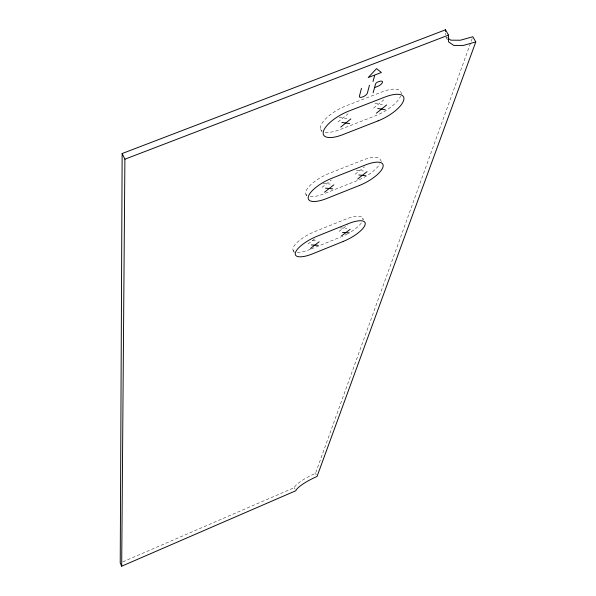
<?xml version="1.0" encoding="UTF-8"?>
<svg xmlns="http://www.w3.org/2000/svg" width="596" height="596" viewBox="0 0 596 596"><rect width="100%" height="100%" fill="white"/><g stroke="black" fill="none" stroke-linecap="round" stroke-linejoin="round"><path stroke-width="0.45" stroke-dasharray="2.98 2.23" d="M122.791 561.872L294.305 487.632A21.151 4.537 -26.1 0 1 315.5 473.343L472.211 38.494M337.984 121.956L348.124 113.739M373.61 108.099L383.846 99.86M321.989 187.368L331.331 179.999M355.104 174.233L364.529 166.85M308.162 243.898L316.096 237.797M339.094 231.442L347.818 224.759M311.157 248.972L340.934 236.947M312.483 240.575L315.917 240.777M340.092 227.866L346.79 228.335M322.987 183.3L330.296 184.075M356.252 170.128L363.337 170.97M339.146 117.233L346.924 118.485M374.951 103.317L382.468 104.65M446.337 37.064L447.842 38.099M446.009 37.295L447.693 40.312M401.846 94.012L401.056 92.551A25.181 9.38 -29.2 0 0 382.163 91.866L346.03 105.864A25.226 9.491 -28.7 0 0 325.029 119.424A25.226 9.491 -28.7 0 0 322.257 131.262M381.358 161.583L380.509 159.981A23.274 8.098 -28.3 0 0 362.763 160.138L329.215 173.391A23.326 8.18 -27.9 0 0 306.776 195.428M320.663 129.325L321.825 131.537M362.74 218.285L363.53 219.79M305.912 194.281L306.739 195.898M293.157 250.417L294.32 252.697M315.5 473.343L316.275 474.908M294.305 487.632L295.065 489.189M445.555 33.175L445.57 34.859M325.252 132.282A25.226 9.491 -28.7 0 0 340.137 129.541L375.368 115.795A25.181 9.38 -29.2 0 0 400.631 96.023M310.255 196.628A23.326 8.18 -27.9 0 0 324.149 193.737L356.915 180.715A23.274 8.098 -28.3 0 0 379.801 163.811M310.307 249.314A21.702 7.122 -27.3 0 1 297.285 252.287M293.992 251.378A21.702 7.122 -27.3 0 1 314.71 231.635L346.023 219.06A21.65 7.055 -27.7 0 1 362.845 219.604M361.318 222.949A21.65 7.055 -27.7 0 1 348.422 233.334M347.602 233.788A21.65 7.055 -27.7 0 1 341.761 236.605"/><path stroke-width="0.89" d="M475.772 41.936L463.345 45.438L453.78 45.415L448.535 41.824L448.497 35.112L445.525 29.8L122.15 153.537L120.228 562.974L121.681 566.2L295.817 490.739A21.165 4.5 -26.1 0 1 317.042 476.472L475.772 41.936L472.844 36.743L460.417 40.223L450.844 40.178L448.594 38.621M121.681 566.2L124.899 159.206L122.15 153.537M361.481 88.297L359.403 96.276A4.485 1.706 -29.1 0 0 362.793 96.887A4.485 1.706 -29.1 0 0 367.33 93.207L369.475 85.213M373.029 81.563L374.802 75.014L381.395 72.481L376.538 68.622L368.201 77.554L374.34 75.193M373.126 92.79L375.562 83.924A2.451 0.939 -29.4 0 1 378.05 81.905L378.721 81.645A5.029 1.922 -29.4 0 1 382.476 82.367A5.029 1.922 -29.4 0 1 377.372 86.517L375.003 87.433M340.711 127.112L350.873 118.902M376.359 113.21L386.618 104.985M324.507 192.203L333.857 184.842M357.637 179.038L367.076 171.663M310.494 248.458L319.165 241.805M341.441 235.964L350.187 229.296M124.899 159.206L448.497 35.112M311.373 244.949L318.257 245.329M342.454 232.41L349.137 232.857M325.513 188.157L332.814 188.902M358.799 174.948L365.877 175.768M341.88 122.404L349.651 123.625M377.715 108.457L385.225 109.753M445.525 29.8L445.54 31.484M343.266 241.432L312.617 253.829A21.724 7.063 -27.3 0 1 295.355 252.898A21.724 7.063 -27.3 0 1 317.079 236.24L348.407 223.634A21.665 7.003 -27.7 0 1 365.08 224.774A21.665 7.003 -27.7 0 1 343.266 241.432M359.425 185.475L326.638 198.528A23.348 8.12 -27.9 0 1 308.326 196.695A23.348 8.12 -27.9 0 1 331.771 178.286L365.341 164.995A23.296 8.039 -28.3 0 1 382.975 167.059A23.296 8.039 -28.3 0 1 359.425 185.475M378.087 120.861L342.834 134.644A25.248 9.424 -28.7 0 1 323.345 131.619A25.248 9.424 -28.7 0 1 348.809 111.079L384.964 97.044A25.203 9.312 -29.1 0 1 403.671 100.322A25.203 9.312 -29.1 0 1 378.087 120.861"/></g></svg>
